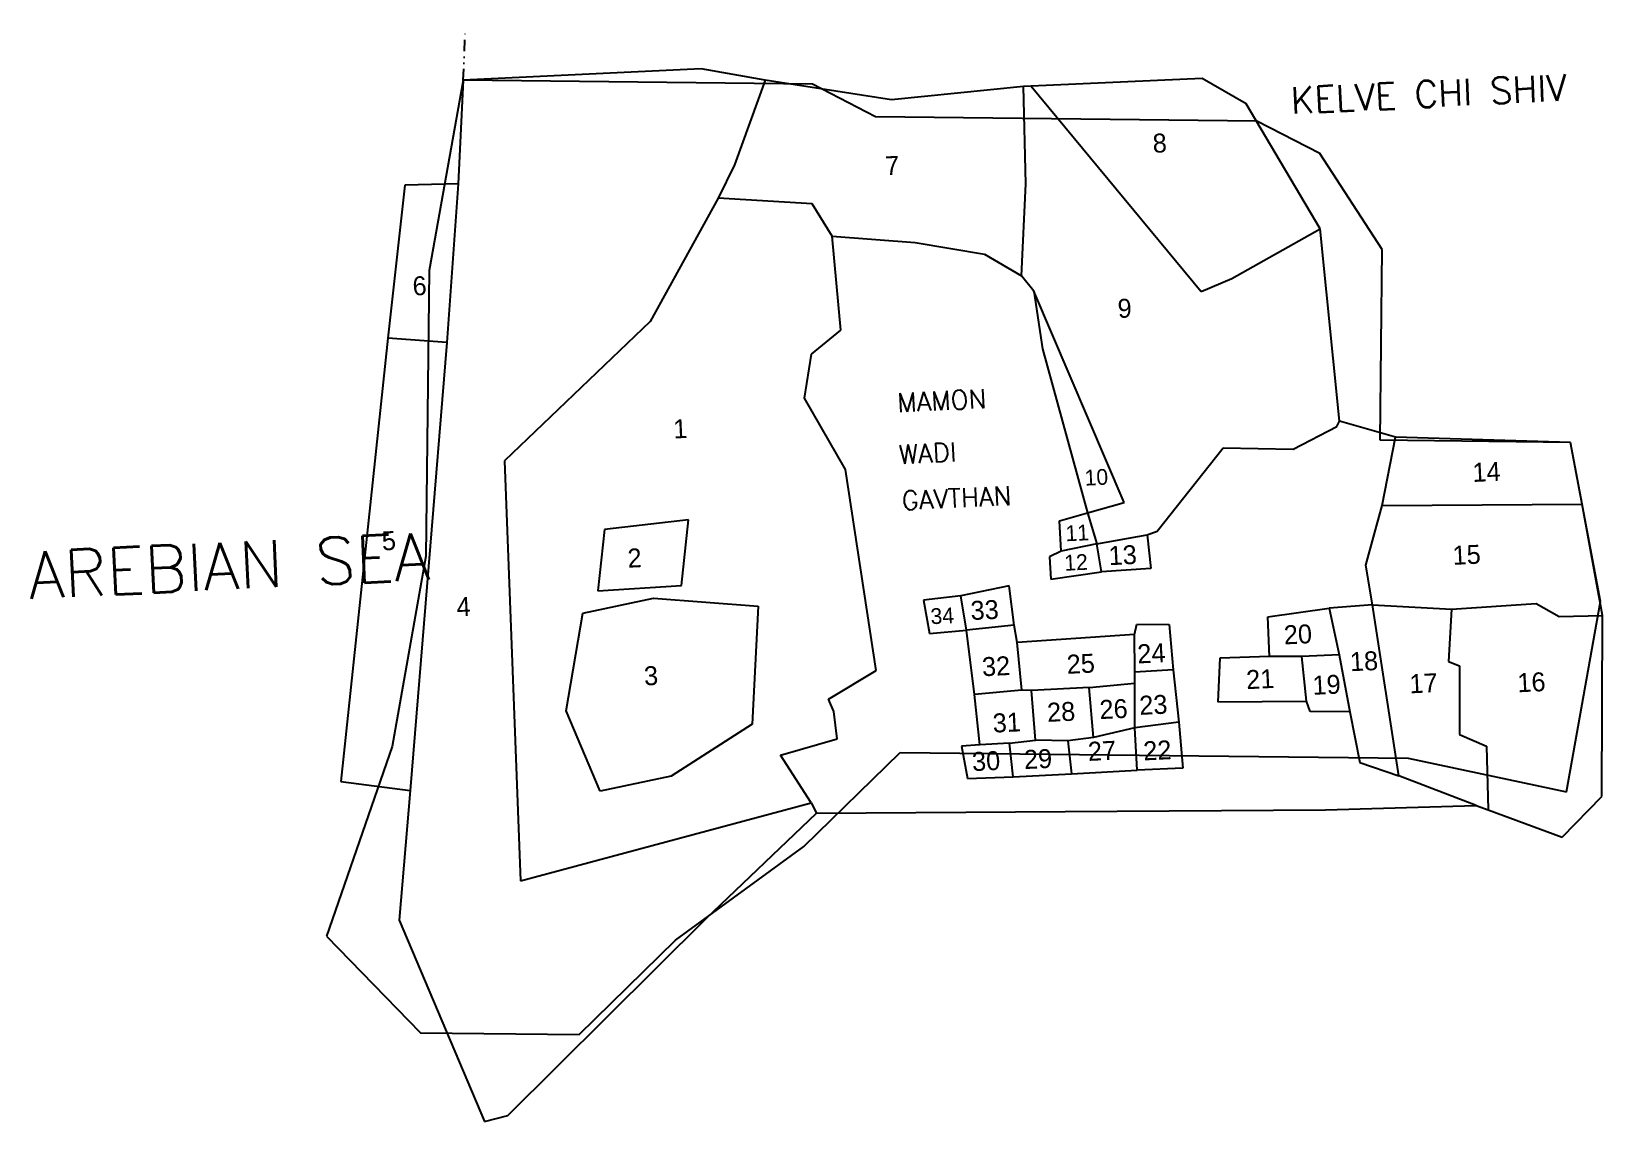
# Model space of a CAD drawing. Header units: metres. Extents: x 261751 to 262438, y 2168843 to 2169319.
import ezdxf

# ---------------------------------------------------------------- set-up
doc = ezdxf.new("R2010")
doc.units = ezdxf.units.M
doc.linetypes.add('DIVIDE', pattern=[1.25, 0.5, -0.25, 0, -0.25, 0, -0.25])
for name, color, linetype in [('POLY_PARCEL', 6, 'Continuous'), ('TEXT_MAPIN', 7, 'Continuous'), ('TEXT_MAPOUT', 7, 'Continuous'), ('TEXT_PARCEL', 7, 'Continuous'), ('V_BOUND_LINE', 7, 'Continuous'), ('V_DIVIDE_LINE', 7, 'DIVIDE'), ('VILLAGE BOUNDRY', 1, 'Continuous')]:
    doc.layers.add(name, color=color, linetype=linetype)
doc.styles.get("Standard").update_dxf_attribs({"font": 'simplex.shx'})
doc.styles.add('TEXT_MAP', font='KRDEV050.TTF', dxfattribs={"height": 1.8})

msp = doc.modelspace()

# ---------------------------------------------------------------- linework, layer by layer
at = {"layer": 'POLY_PARCEL'}
for p, q in [((262072.25, 2169298.1), (262058.78, 2169261.02)), ((262186.24, 2169252.83), (262185.13, 2169295.35)), ((262188.57, 2169295.5), (262262.86, 2169205.73)), ((262058.78, 2169261.02), (262051.61, 2169246.54)), ((261937.93, 2169252.72), (261932.92, 2169183.38)), ((262184.35, 2169212.51), (262186.24, 2169252.83)), ((262051.61, 2169246.54), (262021.96, 2169192.61)), ((262092.74, 2169244.02), (262051.61, 2169246.54)), ((262101.51, 2169229.86), (262092.74, 2169244.02)), ((262276.3, 2169211.31), (262314.86, 2169233.1)), ((262101.51, 2169229.86), (262137.81, 2169227.11)), ((262105.28, 2169188.75), (262101.51, 2169229.86)), ((262137.81, 2169227.11), (262168.16, 2169222.06)), ((262168.16, 2169222.06), (262184.35, 2169212.51)), ((262189.61, 2169205.81), (262184.35, 2169212.51)), ((262262.86, 2169205.73), (262276.3, 2169211.31)), ((262189.61, 2169205.81), (262193.4, 2169180.63)), ((262229.2, 2169113.46), (262189.61, 2169205.81)), ((262021.96, 2169192.61), (261958.26, 2169131.67)), ((261932.92, 2169183.38), (261907.2, 2169185.29)), ((261932.92, 2169183.38), (261916.99, 2168987.58)), ((262092.41, 2169178.26), (262105.28, 2169188.75)), ((262089.4, 2169159.04), (262092.41, 2169178.26)), ((262193.4, 2169180.63), (262213.13, 2169108.88)), ((262107.3, 2169127.82), (262089.4, 2169159.04)), ((262322.23, 2169146.64), (262323.29, 2169149.02)), ((262303.13, 2169136.75), (262322.23, 2169146.64)), ((262342.06, 2169112.17), (262347.84, 2169142.03)), ((262243.62, 2169100.92), (262272.43, 2169137.3)), ((262272.43, 2169137.3), (262303.13, 2169136.75)), ((261958.26, 2169131.67), (261965.15, 2168948)), ((262120.72, 2169040.05), (262107.3, 2169127.82)), ((262200.94, 2169105.38), (262213.13, 2169108.88)), ((262213.13, 2169108.88), (262229.2, 2169113.46)), ((262213.13, 2169108.88), (262217.15, 2169095.38)), ((262334.88, 2169086.08), (262342.06, 2169112.17)), ((262342.06, 2169112.17), (262429.45, 2169112.65)), ((262001.92, 2169101.66), (261998.96, 2169074.82)), ((262038.67, 2169105.93), (262001.92, 2169101.66)), ((262035.65, 2169077.2), (262038.67, 2169105.93)), ((262201.57, 2169092.17), (262200.94, 2169105.38)), ((262239.2, 2169099.36), (262243.62, 2169100.92)), ((262217.15, 2169095.38), (262201.57, 2169092.17)), ((262217.15, 2169095.38), (262239.2, 2169099.36)), ((262219.31, 2169083.15), (262217.15, 2169095.38)), ((262239.2, 2169099.36), (262240.81, 2169084.63)), ((262201.57, 2169092.17), (262196.53, 2169089.68)), ((262196.53, 2169089.68), (262197.11, 2169079.97)), ((262197.11, 2169079.97), (262219.31, 2169083.15)), ((262240.81, 2169084.63), (262219.31, 2169083.15)), ((262337.82, 2169068.64), (262334.88, 2169086.08)), ((261998.96, 2169074.82), (262035.65, 2169077.2)), ((262178.94, 2169076.95), (262157.8, 2169072.57)), ((262181.11, 2169059.78), (262178.94, 2169076.95)), ((261992.51, 2169065.09), (262023.33, 2169071.59)), ((262023.33, 2169071.59), (262069.1, 2169068.13)), ((262069.1, 2169068.13), (262066.55, 2169016.5)), ((262157.8, 2169072.57), (262141.49, 2169070.67)), ((262141.49, 2169070.67), (262144.09, 2169056.21)), ((262160.2, 2169057.65), (262157.8, 2169072.57)), ((262291.95, 2169063.47), (262318.8, 2169067.23)), ((262337.82, 2169068.64), (262318.8, 2169067.23)), ((262318.8, 2169067.23), (262323.25, 2169046.89)), ((262337.82, 2169068.64), (262372.26, 2169066.82)), ((262349.34, 2168993.91), (262337.82, 2169068.64)), ((262372.26, 2169066.82), (262371, 2169043.98)), ((262372.26, 2169066.82), (262409.33, 2169069.34)), ((262409.33, 2169069.34), (262419.4, 2169063.63)), ((261985.13, 2169022.33), (261992.51, 2169065.09)), ((262181.11, 2169059.78), (262160.2, 2169057.65)), ((262182.37, 2169052.21), (262181.11, 2169059.78)), ((262233.76, 2169055.79), (262234.67, 2169060.32)), ((262234.67, 2169060.32), (262248.83, 2169060.1)), ((262248.83, 2169060.1), (262250.57, 2169040.22)), ((262292.78, 2169046.17), (262291.95, 2169063.47)), ((262419.4, 2169063.63), (262438.38, 2169064.08)), ((262144.09, 2169056.21), (262160.2, 2169057.65)), ((262163.68, 2169029.55), (262160.2, 2169057.65)), ((262233.76, 2169055.79), (262182.37, 2169052.21)), ((262233.77, 2169039.19), (262233.76, 2169055.79)), ((262184.49, 2169031.44), (262182.37, 2169052.21)), ((262292.78, 2169046.17), (262271, 2169045.38)), ((262306.92, 2169046.11), (262292.78, 2169046.17)), ((262323.25, 2169046.89), (262306.92, 2169046.11)), ((262308.84, 2169026.64), (262306.92, 2169046.11)), ((262323.25, 2169046.89), (262327.92, 2169021.86)), ((262099.87, 2169027.39), (262120.72, 2169040.05)), ((262250.57, 2169040.22), (262233.77, 2169039.19)), ((262233.78, 2169034.51), (262233.77, 2169039.19)), ((262250.57, 2169040.22), (262253.01, 2169017.45)), ((262271, 2169045.38), (262270.18, 2169026.27)), ((262371, 2169043.98), (262375.8, 2169041.98)), ((262375.8, 2169041.98), (262375.75, 2169012.02)), ((262213.87, 2169032.62), (262188.66, 2169031.19)), ((262213.87, 2169032.62), (262233.78, 2169034.51)), ((262215.7, 2169010.72), (262213.87, 2169032.62)), ((262233.81, 2169014.96), (262233.78, 2169034.51)), ((262102.14, 2169022.11), (262099.87, 2169027.39)), ((262184.49, 2169031.44), (262163.68, 2169029.55)), ((262166.09, 2169007.45), (262163.68, 2169029.55)), ((262188.66, 2169031.19), (262184.49, 2169031.44)), ((262190.37, 2169009.51), (262188.66, 2169031.19)), ((262270.18, 2169026.27), (262308.84, 2169026.64)), ((262310.55, 2169022.02), (262308.84, 2169026.64)), ((262000.02, 2168987.24), (261985.13, 2169022.33)), ((262103.62, 2169010.06), (262102.14, 2169022.11)), ((262327.92, 2169021.86), (262310.55, 2169022.02)), ((262327.92, 2169021.86), (262332.2, 2168999.78)), ((262066.55, 2169016.5), (262031.15, 2168993.76)), ((262233.81, 2169014.96), (262215.7, 2169010.72)), ((262253.01, 2169017.45), (262233.81, 2169014.96)), ((262234.81, 2168996.38), (262233.81, 2169014.96)), ((262253.01, 2169017.45), (262254.76, 2168997.34)), ((262375.75, 2169012.02), (262387.65, 2169006.89)), ((262078.9, 2169003.04), (262103.62, 2169010.06)), ((262166.09, 2169007.45), (262158.03, 2169006.84)), ((262158.03, 2169006.84), (262160.73, 2168992.83)), ((262178.97, 2169008.29), (262166.09, 2169007.45)), ((262178.97, 2169008.29), (262190.37, 2169009.51)), ((262180.58, 2168993.56), (262178.97, 2169008.29)), ((262204.54, 2169009.29), (262190.37, 2169009.51)), ((262215.7, 2169010.72), (262204.54, 2169009.29)), ((262204.54, 2169009.29), (262206.13, 2168994.78)), ((262387.65, 2169006.89), (262388.4, 2168979.06)), ((262092.26, 2168982.14), (262078.9, 2169003.04)), ((262332.2, 2168999.78), (262349.34, 2168993.91)), ((262031.15, 2168993.76), (262000.02, 2168987.24)), ((262160.73, 2168992.83), (262180.58, 2168993.56)), ((262180.58, 2168993.56), (262206.13, 2168994.78)), ((262206.13, 2168994.78), (262234.81, 2168996.38)), ((262254.76, 2168997.34), (262234.81, 2168996.38)), ((262383.08, 2168981.03), (262349.34, 2168993.91)), ((261965.15, 2168948), (262092.26, 2168982.14)), ((262092.26, 2168982.14), (262094.69, 2168977.57))]:
    msp.add_line(p, q, dxfattribs=at)
at = {"layer": 'V_BOUND_LINE'}
for p, q in [((262044.18, 2169303.04), (261940.16, 2169298.06)), ((262072.25, 2169298.1), (262044.18, 2169303.04)), ((261940.16, 2169298.06), (261937.93, 2169252.72)), ((262127.39, 2169289.44), (262072.25, 2169298.1)), ((262185.13, 2169295.35), (262127.39, 2169289.44)), ((262188.57, 2169295.5), (262185.13, 2169295.35)), ((262263.28, 2169298.78), (262188.57, 2169295.5)), ((262282.52, 2169287.77), (262263.28, 2169298.78)), ((262314.86, 2169233.1), (262282.52, 2169287.77)), ((261914.68, 2169252.24), (261907.2, 2169185.29)), ((261937.93, 2169252.72), (261914.68, 2169252.24)), ((262323.29, 2169149.02), (262314.86, 2169233.1)), ((261907.2, 2169185.29), (261886.61, 2168991.46)), ((262347.84, 2169142.03), (262323.29, 2169149.02)), ((262424.37, 2169139.73), (262347.84, 2169142.03)), ((262429.45, 2169112.65), (262424.37, 2169139.73)), ((262438.38, 2169064.08), (262429.45, 2169112.65)), ((262438.08, 2168984.92), (262438.38, 2169064.08)), ((261886.61, 2168991.46), (261916.99, 2168987.58)), ((261916.99, 2168987.58), (261912.16, 2168930.82)), ((262420.7, 2168967.12), (262438.08, 2168984.92)), ((262046.42, 2168931.6), (262094.69, 2168977.57)), ((262094.69, 2168977.57), (262203.31, 2168978.38)), ((262203.31, 2168978.38), (262317.28, 2168979.13)), ((262317.28, 2168979.13), (262383.08, 2168981.03)), ((262383.08, 2168981.03), (262388.4, 2168979.06)), ((262388.4, 2168979.06), (262420.7, 2168967.12)), ((261912.16, 2168930.82), (261949.41, 2168842.78)), ((261959.65, 2168845.47), (262046.42, 2168931.6)), ((261949.41, 2168842.78), (261959.65, 2168845.47))]:
    msp.add_line(p, q, dxfattribs=at)
at = {"layer": 'V_DIVIDE_LINE', "ltscale": 10}
msp.add_line((261940.16, 2169298.06), (261941.05, 2169319.4), dxfattribs=at)
at = {"layer": 'VILLAGE BOUNDRY'}
for p, q in [((261940.16, 2169298.06), (261925.29, 2169214.91)), ((262092.91, 2169296.3), (261940.16, 2169298.06)), ((262120.49, 2169282.07), (262092.91, 2169296.3)), ((262287.14, 2169280.15), (262120.49, 2169282.07)), ((262314.72, 2169265.96), (262287.14, 2169280.15)), ((262342.03, 2169223.99), (262314.72, 2169265.96)), ((262341.07, 2169140.69), (262342.03, 2169223.99)), ((261925.29, 2169214.91), (261923.86, 2169089.91)), ((262424.37, 2169139.73), (262341.07, 2169140.69)), ((262437.49, 2169070.13), (262424.37, 2169139.73)), ((261923.86, 2169089.91), (261909.03, 2169006.76)), ((262422.62, 2168986.99), (262437.49, 2169070.13)), ((261909.03, 2169006.76), (261880.29, 2168923.78)), ((262089.07, 2168963.03), (262131.21, 2169004.21)), ((262131.21, 2169004.21), (262353.36, 2169001.65)), ((262353.36, 2169001.65), (262422.62, 2168986.99)), ((262033.03, 2168922.02), (262089.07, 2168963.03)), ((261880.29, 2168923.78), (261921.46, 2168881.64)), ((261990.9, 2168880.85), (262033.03, 2168922.02)), ((261921.46, 2168881.64), (261990.9, 2168880.85))]:
    msp.add_line(p, q, dxfattribs=at)

# ---------------------------------------------------------------- texts
at = {"layer": 'TEXT_MAPIN'}
for s, p in [('MAMON', (262130.06, 2169152.93)), ('WADI', (262130.73, 2169130.27)), ('GAVTHAN', (262132.11, 2169110.11))]:
    msp.add_text(s, height=8.282, rotation=2.74407, dxfattribs=at).set_placement(p)
at = {"layer": 'TEXT_MAPOUT'}
for s, height, p in [('KELVE CHI SHIV', 11.5034, (262302.21, 2169283.45)), ('AREBIAN SEA', 20.503, (261750.45, 2169071.34))]:
    msp.add_text(s, height=height, rotation=2.74407, dxfattribs=at).set_placement(p)
at = {"layer": 'TEXT_PARCEL', "style": 'TEXT_MAP'}
for s, height, p in [('8', 8.28, (262241.84, 2169266.31)), ('7', 8.28, (262124.86, 2169256.47)), ('6', 8.28, (261918.18, 2169203.91)), ('9', 8.28, (262226.51, 2169194.08)), ('1', 8.28, (262032.19, 2169141.41)), ('10', 6.902, (262212.05, 2169120.8)), ('14', 8.282, (262381.65, 2169122.4)), ('5', 8.28, (261904.76, 2169092.46)), ('11', 6.902, (262203.69, 2169096.48)), ('13', 8.282, (262222.57, 2169086.02)), ('15', 8.282, (262372.96, 2169086.16)), ('2', 8.28, (262012.2, 2169084.92)), ('12', 6.902, (262203.16, 2169083.58)), ('4', 8.28, (261937.41, 2169063.65)), ('34', 6.902, (262144.66, 2169060.22)), ('33', 8.282, (262162.2, 2169062.04)), ('20', 8.282, (262299.19, 2169051.38)), ('32', 8.282, (262167.2, 2169037.45)), ('25', 8.282, (262204.24, 2169038.52)), ('24', 8.282, (262235.12, 2169043.07)), ('18', 8.282, (262328.09, 2169039.65)), ('3', 8.28, (262019.41, 2169033.44)), ('21', 8.282, (262282.72, 2169031.81)), ('16', 8.282, (262401.3, 2169030.44)), ('19', 8.282, (262311.72, 2169029.35)), ('17', 8.282, (262354.12, 2169029.98)), ('28', 8.282, (262195.66, 2169017.51)), ('26', 8.282, (262218.57, 2169018.73)), ('23', 8.282, (262235.98, 2169020.57)), ('31', 8.282, (262171.88, 2169012.82)), ('30', 8.282, (262162.84, 2168995.98)), ('29', 8.282, (262185.55, 2168996.88)), ('27', 8.282, (262213.51, 2169000.44)), ('22', 8.282, (262237.71, 2169000.67))]:
    msp.add_text(s, height=height, rotation=2.74407, dxfattribs=at).set_placement(p)

doc.saveas('drawing.dxf')
